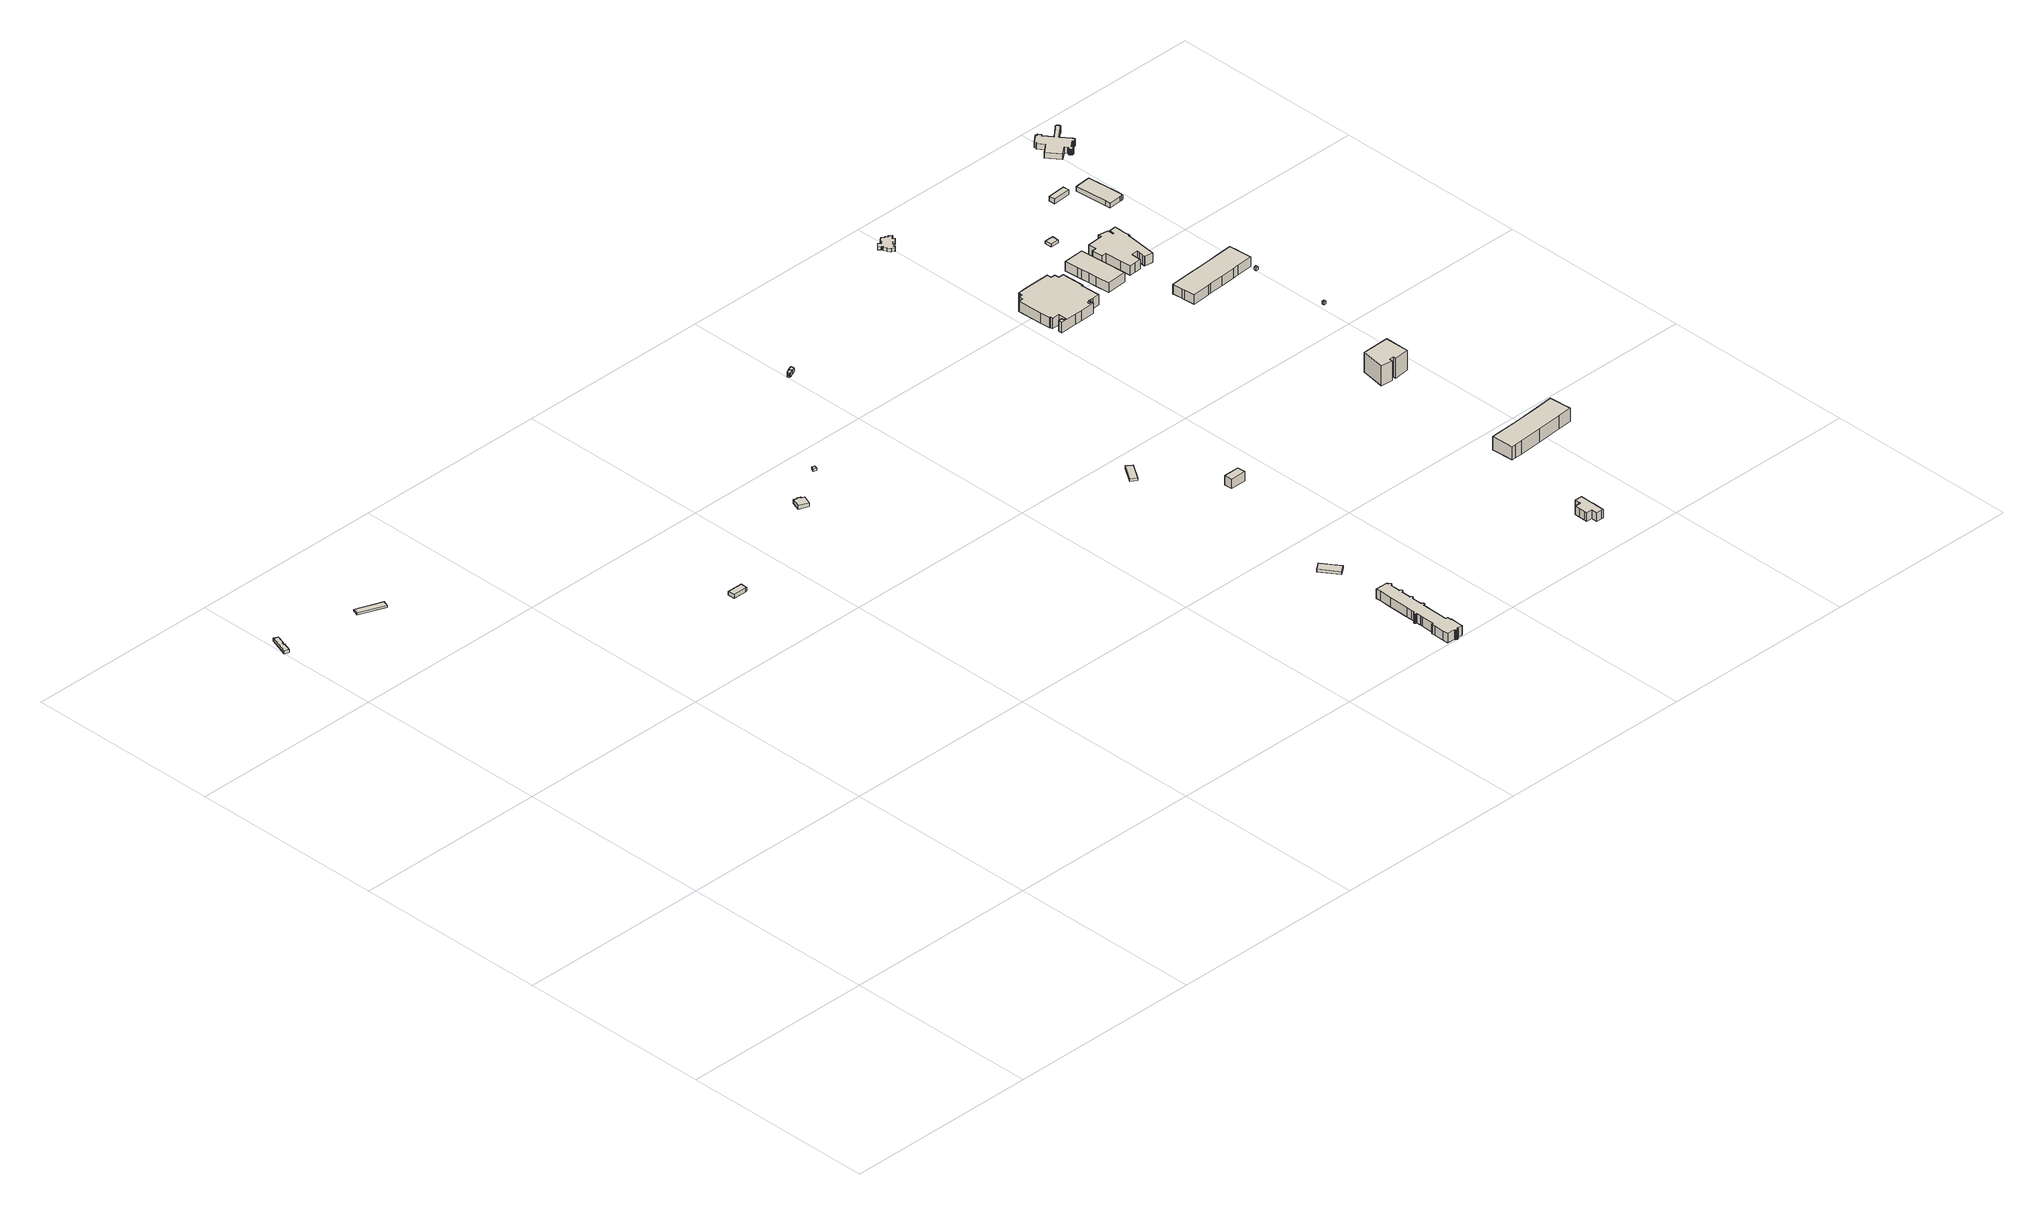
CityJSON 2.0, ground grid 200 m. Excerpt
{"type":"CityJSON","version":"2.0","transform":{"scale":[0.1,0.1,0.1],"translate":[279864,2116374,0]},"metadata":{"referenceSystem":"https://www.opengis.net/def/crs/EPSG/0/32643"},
"CityObjects":{
"building1":{"type":"Building","attributes":{"name":"Gymkhana","citygml_lod_name00":"lod1Solid","measuredHeight":3,"storeysAboveGround":1},"geometry":[{"type":"Solid","lod":"1","boundaries":[[[[0,1,2,3,4,5,6,7]],[[6,8,9,7]],[[5,10,8,6]],[[4,11,10,5]],[[3,12,11,4]],[[2,13,12,3]],[[1,14,13,2]],[[0,15,14,1]],[[7,9,15,0]],[[8,10,11,12,13,14,15,9]]]]}]},
"building2":{"type":"Building","attributes":{"name":"Temp Shed","citygml_lod_name00":"lod1Solid","measuredHeight":2,"storeysAboveGround":1},"geometry":[{"type":"Solid","lod":"1","boundaries":[[[[16,17,18,19]],[[18,20,21,19]],[[17,22,20,18]],[[16,23,22,17]],[[19,21,23,16]],[[20,22,23,21]]]]}]},
"building3":{"type":"Building","attributes":{"name":"Ration Shop","citygml_lod_name00":"lod1Solid","measuredHeight":4,"storeysAboveGround":0},"geometry":[{"type":"Solid","lod":"1","boundaries":[[[[24,25,26,27,28]],[[27,29,30,28]],[[26,31,29,27]],[[25,32,31,26]],[[24,33,32,25]],[[28,30,33,24]],[[29,31,32,33,30]]]]}]},
"building4":{"type":"Building","attributes":{"name":"Public Health Office","citygml_lod_name00":"lod1Solid","measuredHeight":4,"storeysAboveGround":0},"geometry":[{"type":"Solid","lod":"1","boundaries":[[[[34,35,36,37,38,39,40,41,42,43]],[[42,44,45,43]],[[41,46,44,42]],[[40,47,46,41]],[[39,48,47,40]],[[38,49,48,39]],[[37,50,49,38]],[[36,51,50,37]],[[35,52,51,36]],[[34,53,52,35]],[[43,45,53,34]],[[44,46,47,48,49,50,51,52,53,45]]]]}]},
"building5":{"type":"Building","attributes":{"name":"Toilet","citygml_lod_name00":"lod1Solid","measuredHeight":3,"storeysAboveGround":0},"geometry":[{"type":"Solid","lod":"1","boundaries":[[[[54,55,56,57]],[[56,58,59,57]],[[55,60,58,56]],[[54,61,60,55]],[[57,59,61,54]],[[58,60,61,59]]]]}]},
"building6":{"type":"Building","attributes":{"name":"Guest House","citygml_lod_name00":"lod1Solid","yearOfConstruction":1973,"measuredHeight":10,"storeysAboveGround":3},"geometry":[{"type":"Solid","lod":"1","boundaries":[[[[62,63,64,65,66,67,68,69,70,71,72,73,74,75,76,77,78,79,80,81,82,83,84,85,86,87,88,89,90,91,92,93,94,95,96,97,98,99,100,101,102,103,104,105,106,107,108,109,110,111,112,113,114,115,116,117,118,119,120,121,122,123,124,125,126,127,128,129,130,131,132,133,134,135,136,137,138,139,140,141,142,143,144,145,146,147,148,149,150,151,152,153]],[[152,154,155,153]],[[151,156,154,152]],[[150,157,156,151]],[[149,158,157,150]],[[148,159,158,149]],[[147,160,159,148]],[[146,161,160,147]],[[145,162,161,146]],[[144,163,162,145]],[[143,164,163,144]],[[142,165,164,143]],[[141,166,165,142]],[[140,167,166,141]],[[139,168,167,140]],[[138,169,168,139]],[[137,170,169,138]],[[136,171,170,137]],[[135,172,171,136]],[[134,173,172,135]],[[133,174,173,134]],[[132,175,174,133]],[[131,176,175,132]],[[130,177,176,131]],[[129,178,177,130]],[[128,179,178,129]],[[127,180,179,128]],[[126,181,180,127]],[[125,182,181,126]],[[124,183,182,125]],[[123,184,183,124]],[[122,185,184,123]],[[121,186,185,122]],[[120,187,186,121]],[[119,188,187,120]],[[118,189,188,119]],[[117,190,189,118]],[[116,191,190,117]],[[115,192,191,116]],[[114,193,192,115]],[[113,194,193,114]],[[112,195,194,113]],[[111,196,195,112]],[[110,197,196,111]],[[109,198,197,110]],[[108,199,198,109]],[[107,200,199,108]],[[106,201,200,107]],[[105,202,201,106]],[[104,203,202,105]],[[103,204,203,104]],[[102,205,204,103]],[[101,206,205,102]],[[100,207,206,101]],[[99,208,207,100]],[[98,209,208,99]],[[97,210,209,98]],[[96,211,210,97]],[[95,212,211,96]],[[94,213,212,95]],[[93,214,213,94]],[[92,215,214,93]],[[91,216,215,92]],[[90,217,216,91]],[[89,218,217,90]],[[88,219,218,89]],[[87,220,219,88]],[[86,221,220,87]],[[85,222,221,86]],[[84,223,222,85]],[[83,224,223,84]],[[82,225,224,83]],[[81,226,225,82]],[[80,227,226,81]],[[79,228,227,80]],[[78,229,228,79]],[[77,230,229,78]],[[76,231,230,77]],[[75,232,231,76]],[[74,233,232,75]],[[73,234,233,74]],[[72,235,234,73]],[[71,236,235,72]],[[70,237,236,71]],[[69,238,237,70]],[[68,239,238,69]],[[67,240,239,68]],[[66,241,240,67]],[[65,242,241,66]],[[64,243,242,65]],[[63,244,243,64]],[[62,245,244,63]],[[153,155,245,62]],[[154,156,157,158,159,160,161,162,163,164,165,166,167,168,169,170,171,172,173,174,175,176,177,178,179,180,181,182,183,184,185,186,187,188,189,190,191,192,193,194,195,196,197,198,199,200,201,202,203,204,205,206,207,208,209,210,211,212,213,214,215,216,217,218,219,220,221,222,223,224,225,226,227,228,229,230,231,232,233,234,235,236,237,238,239,240,241,242,243,244,245,155]]]]}]},
"building7":{"type":"Building","attributes":{"name":"Chintan Bungalow","citygml_lod_name00":"lod1Solid","measuredHeight":3,"storeysAboveGround":1},"geometry":[{"type":"Solid","lod":"1","boundaries":[[[[246,247,248,249,250]],[[249,251,252,250]],[[248,253,251,249]],[[247,254,253,248]],[[246,255,254,247]],[[250,252,255,246]],[[251,253,254,255,252]]]]}]},
"building8":{"type":"Building","attributes":{"name":"Septic Tank","citygml_lod_name00":"lod1Solid","measuredHeight":4,"storeysAboveGround":0},"geometry":[{"type":"Solid","lod":"1","boundaries":[[[[256,257,258,259,260,261,262,263,264,265,266,267,268,269,270,271,272,273,274,275]],[[274,276,277,275]],[[273,278,276,274]],[[272,279,278,273]],[[271,280,279,272]],[[270,281,280,271]],[[269,282,281,270]],[[268,283,282,269]],[[267,284,283,268]],[[266,285,284,267]],[[265,286,285,266]],[[264,287,286,265]],[[263,288,287,264]],[[262,289,288,263]],[[261,290,289,262]],[[260,291,290,261]],[[259,292,291,260]],[[258,293,292,259]],[[257,294,293,258]],[[256,295,294,257]],[[275,277,295,256]],[[276,278,279,280,281,282,283,284,285,286,287,288,289,290,291,292,293,294,295,277]]]]}]},
"building9":{"type":"Building","attributes":{"name":"Estate Store S.C.-1","citygml_lod_name00":"lod1Solid","measuredHeight":3,"storeysAboveGround":1},"geometry":[{"type":"Solid","lod":"1","boundaries":[[[[296,297,298,299]],[[298,300,301,299]],[[297,302,300,298]],[[296,303,302,297]],[[299,301,303,296]],[[300,302,303,301]]]]}]},
"building10":{"type":"Building","attributes":{"name":"I-14","citygml_lod_name00":"lod1Solid","yearOfConstruction":1964,"measuredHeight":10,"storeysAboveGround":3},"geometry":[{"type":"Solid","lod":"1","boundaries":[[[[304,305,306,307]],[[306,308,309,307]],[[305,310,308,306]],[[304,311,310,305]],[[307,309,311,304]],[[308,310,311,309]]]]}]},
"building11":{"type":"Building","attributes":{"name":"B-18 (V.F.A.)","citygml_lod_name00":"lod1Solid","yearOfConstruction":1969,"measuredHeight":9,"storeysAboveGround":3},"geometry":[{"type":"Solid","lod":"1","boundaries":[[[[312,313,314,315,316,317,318,319,320,321,322,323,324,325,326,327,328,329,330]],[[329,331,332,330]],[[328,333,331,329]],[[327,334,333,328]],[[326,335,334,327]],[[325,336,335,326]],[[324,337,336,325]],[[323,338,337,324]],[[322,339,338,323]],[[321,340,339,322]],[[320,341,340,321]],[[319,342,341,320]],[[318,343,342,319]],[[317,344,343,318]],[[316,345,344,317]],[[315,346,345,316]],[[314,347,346,315]],[[313,348,347,314]],[[312,349,348,313]],[[330,332,349,312]],[[331,333,334,335,336,337,338,339,340,341,342,343,344,345,346,347,348,349,332]]]]}]},
"building12":{"type":"Building","attributes":{"name":"Central Library","citygml_lod_name00":"lod1Solid","yearOfConstruction":1961,"measuredHeight":11,"storeysAboveGround":3},"geometry":[{"type":"Solid","lod":"1","boundaries":[[[[350,351,352,353,354,355,356,357,358,359,360,361,362,363,364,365,366,367,368,369,370,371,372,373,374,375,376,377,378,379,380,381,382,383,384,385,386,387,388,389,390]],[[389,391,392,390]],[[388,393,391,389]],[[387,394,393,388]],[[386,395,394,387]],[[385,396,395,386]],[[384,397,396,385]],[[383,398,397,384]],[[382,399,398,383]],[[381,400,399,382]],[[380,401,400,381]],[[379,402,401,380]],[[378,403,402,379]],[[377,404,403,378]],[[376,405,404,377]],[[375,406,405,376]],[[374,407,406,375]],[[373,408,407,374]],[[372,409,408,373]],[[371,410,409,372]],[[370,411,410,371]],[[369,412,411,370]],[[368,413,412,369]],[[367,414,413,368]],[[366,415,414,367]],[[365,416,415,366]],[[364,417,416,365]],[[363,418,417,364]],[[362,419,418,363]],[[361,420,419,362]],[[360,421,420,361]],[[359,422,421,360]],[[358,423,422,359]],[[357,424,423,358]],[[356,425,424,357]],[[355,426,425,356]],[[354,427,426,355]],[[353,428,427,354]],[[352,429,428,353]],[[351,430,429,352]],[[350,431,430,351]],[[390,392,431,350]],[[391,393,394,395,396,397,398,399,400,401,402,403,404,405,406,407,408,409,410,411,412,413,414,415,416,417,418,419,420,421,422,423,424,425,426,427,428,429,430,431,392]]]]}]},
"building13":{"type":"Building","attributes":{"name":"A-14","citygml_lod_name00":"lod1Solid","yearOfConstruction":1969,"measuredHeight":3,"storeysAboveGround":1},"geometry":[{"type":"Solid","lod":"1","boundaries":[[[[432,433,434,435,436,437,438,439,440,441,442,443,444,445,446,447,448,449,450,451,452,453,454,455,456,457,458,459,460,461]],[[460,462,463,461]],[[459,464,462,460]],[[458,465,464,459]],[[457,466,465,458]],[[456,467,466,457]],[[455,468,467,456]],[[454,469,468,455]],[[453,470,469,454]],[[452,471,470,453]],[[451,472,471,452]],[[450,473,472,451]],[[449,474,473,450]],[[448,475,474,449]],[[447,476,475,448]],[[446,477,476,447]],[[445,478,477,446]],[[444,479,478,445]],[[443,480,479,444]],[[442,481,480,443]],[[441,482,481,442]],[[440,483,482,441]],[[439,484,483,440]],[[438,485,484,439]],[[437,486,485,438]],[[436,487,486,437]],[[435,488,487,436]],[[434,489,488,435]],[[433,490,489,434]],[[432,491,490,433]],[[461,463,491,432]],[[462,464,465,466,467,468,469,470,471,472,473,474,475,476,477,478,479,480,481,482,483,484,485,486,487,488,489,490,491,463]]]]}]},
"building14":{"type":"Building","attributes":{"name":"Physics Department","citygml_lod_name00":"lod1Solid","yearOfConstruction":1962,"measuredHeight":14,"storeysAboveGround":4},"geometry":[{"type":"Solid","lod":"1","boundaries":[[[[492,493,494,495,496,497,498,499,500,501,502,503,504]],[[503,505,506,504]],[[502,507,505,503]],[[501,508,507,502]],[[500,509,508,501]],[[499,510,509,500]],[[498,511,510,499]],[[497,512,511,498]],[[496,513,512,497]],[[495,514,513,496]],[[494,515,514,495]],[[493,516,515,494]],[[492,517,516,493]],[[504,506,517,492]],[[505,507,508,509,510,511,512,513,514,515,516,517,506]]]]}]},
"building15":{"type":"Building","attributes":{"name":"Gaitonde Building","citygml_lod_name00":"lod1Solid","yearOfConstruction":2004,"measuredHeight":21,"storeysAboveGround":6},"geometry":[{"type":"Solid","lod":"1","boundaries":[[[[518,519,520,521,522,523,524,525]],[[524,526,527,525]],[[523,528,526,524]],[[522,529,528,523]],[[521,530,529,522]],[[520,531,530,521]],[[519,532,531,520]],[[518,533,532,519]],[[525,527,533,518]],[[526,528,529,530,531,532,533,527]]]]}]},
"building16":{"type":"Building","attributes":{"name":"Dept. of Mathematics & Computer Science","citygml_lod_name00":"lod1Solid","yearOfConstruction":1973,"measuredHeight":10,"storeysAboveGround":3},"geometry":[{"type":"Solid","lod":"1","boundaries":[[[[534,535,536,537,538,539,540,541,542,543]],[[542,544,545,543]],[[541,546,544,542]],[[540,547,546,541]],[[539,548,547,540]],[[538,549,548,539]],[[537,550,549,538]],[[536,551,550,537]],[[535,552,551,536]],[[534,553,552,535]],[[543,545,553,534]],[[544,546,547,548,549,550,551,552,553,545]]]]}]},
"building17":{"type":"Building","attributes":{"name":"Small Sub Station-2B","citygml_lod_name00":"lod1Solid","measuredHeight":3,"storeysAboveGround":0},"geometry":[{"type":"Solid","lod":"1","boundaries":[[[[554,555,556,557]],[[556,558,559,557]],[[555,560,558,556]],[[554,561,560,555]],[[557,559,561,554]],[[558,560,561,559]]]]}]},
"building18":{"type":"Building","attributes":{"name":"Computer Science Engg. Department","citygml_lod_name00":"lod1Solid","yearOfConstruction":1995,"measuredHeight":10,"storeysAboveGround":3},"geometry":[{"type":"Solid","lod":"1","boundaries":[[[[562,563,564,565,566,567,568,569,570,571,572,573,574,575,576,577,578,579,580,581,582,583,584,585,586,587,588,589,590,591,592,593]],[[592,594,595,593]],[[591,596,594,592]],[[590,597,596,591]],[[589,598,597,590]],[[588,599,598,589]],[[587,600,599,588]],[[586,601,600,587]],[[585,602,601,586]],[[584,603,602,585]],[[583,604,603,584]],[[582,605,604,583]],[[581,606,605,582]],[[580,607,606,581]],[[579,608,607,580]],[[578,609,608,579]],[[577,610,609,578]],[[576,611,610,577]],[[575,612,611,576]],[[574,613,612,575]],[[573,614,613,574]],[[572,615,614,573]],[[571,616,615,572]],[[570,617,616,571]],[[569,618,617,570]],[[568,619,618,569]],[[567,620,619,568]],[[566,621,620,567]],[[565,622,621,566]],[[564,623,622,565]],[[563,624,623,564]],[[562,625,624,563]],[[593,595,625,562]],[[594,596,597,598,599,600,601,602,603,604,605,606,607,608,609,610,611,612,613,614,615,616,617,618,619,620,621,622,623,624,625,595]]]]}]},
"building19":{"type":"Building","attributes":{"name":"Mechanical Engineering Department","citygml_lod_name00":"lod1Solid","yearOfConstruction":1962,"measuredHeight":10,"storeysAboveGround":3},"geometry":[{"type":"Solid","lod":"1","boundaries":[[[[626,627,628,629,630,631,632,633,634,635,636,637,638,639,640,641]],[[640,642,643,641]],[[639,644,642,640]],[[638,645,644,639]],[[637,646,645,638]],[[636,647,646,637]],[[635,648,647,636]],[[634,649,648,635]],[[633,650,649,634]],[[632,651,650,633]],[[631,652,651,632]],[[630,653,652,631]],[[629,654,653,630]],[[628,655,654,629]],[[627,656,655,628]],[[626,657,656,627]],[[641,643,657,626]],[[642,644,645,646,647,648,649,650,651,652,653,654,655,656,657,643]]]]}]},
"building20":{"type":"Building","attributes":{"name":"Pump House-11","citygml_lod_name00":"lod1Solid","measuredHeight":3,"storeysAboveGround":0},"geometry":[{"type":"Solid","lod":"1","boundaries":[[[[658,659,660,661]],[[660,662,663,661]],[[659,664,662,660]],[[658,665,664,659]],[[661,663,665,658]],[[662,664,665,663]]]]}]},
"building21":{"type":"Building","attributes":{"name":"Pump House-12","citygml_lod_name00":"lod1Solid","measuredHeight":3,"storeysAboveGround":0},"geometry":[{"type":"Solid","lod":"1","boundaries":[[[[666,667,668,669]],[[668,670,671,669]],[[667,672,670,668]],[[666,673,672,667]],[[669,671,673,666]],[[670,672,673,671]]]]}]},
"building22":{"type":"Building","attributes":{"name":"Hydraulics Lab","citygml_lod_name00":"lod1Solid","yearOfConstruction":1962,"measuredHeight":5,"storeysAboveGround":1},"geometry":[{"type":"Solid","lod":"1","boundaries":[[[[674,675,676,677]],[[676,678,679,677]],[[675,680,678,676]],[[674,681,680,675]],[[677,679,681,674]],[[678,680,681,679]]]]}]},
"building23":{"type":"Building","attributes":{"name":"Hydraulics Lab","citygml_lod_name00":"lod1Solid","yearOfConstruction":1962,"measuredHeight":5,"storeysAboveGround":1},"geometry":[{"type":"Solid","lod":"1","boundaries":[[[[682,683,684,685,686,687,688,689,690,691]],[[690,692,693,691]],[[689,694,692,690]],[[688,695,694,689]],[[687,696,695,688]],[[686,697,696,687]],[[685,698,697,686]],[[684,699,698,685]],[[683,700,699,684]],[[682,701,700,683]],[[691,693,701,682]],[[692,694,695,696,697,698,699,700,701,693]]]]}]},
"building24":{"type":"Building","attributes":{"name":"Geo Tech Lab","citygml_lod_name00":"lod1Solid","yearOfConstruction":2001,"measuredHeight":6,"storeysAboveGround":1},"geometry":[{"type":"Solid","lod":"1","boundaries":[[[[702,703,704,705,706,707,708,709,710,711,712,713,714,715,716,717,718,719,720,721,722,723,724,725,726,727,728,729,730,731,732,733,734,735,736,737,738,739,740,741,742,743,744,745,746,747,748,749,750,751,752,753,754,755,756,757,758,759,760,761,762,763,764,765,766,767,768,769,770,771,772,773,774,775,776,777,778,779,780,781,782,783,784,785,786,787,788,789,790,791,792,793,794,795,796,797,798,799,800,801,802,803,804,805,806,807,808,809,810,811,812,813,814,815,816,817,818,819,820,821,822,823,824,825,826,827,828,829,830,831,832,833,834,835,836,837,838,839,840,841,842,843,844,845,846,847,848,849,850,851,852,853,854,855,856,857,858,859,860,861,862,863,864,865,866,867,868,869,870,871,872,873,874,875,876,877,878,879,880,881,882,883,884,885,886,887,888,889,890,891,892,893,894,895,896,897,898,899,900,901,902,903,904,905,906,907,908,909,910,911,912,913,914,915,916,917,918,919,920,921,922,923,924,925,926,927,928,929,930,931,932,933,934,935,936,937,938,939,940,941,942,943,944,945,946,947,948,949,950,951,952,953,954,955,956,957,958,959,960,961,962,963,964,965,966,967,968,969,970,971,972,973,974,975,976,977,978,979,980,981,982,983,984,985,986,987,988,989,990,991,992,993,994,995,996,997,998,999,1000,1001,1002,1003,1004,1005,1006,1007,1008,1009,1010,1011,1012,1013,1014,1015,1016,1017,1018,1019]],[[1018,1020,1021,1019]],[[1017,1022,1020,1018]],[[1016,1023,1022,1017]],[[1015,1024,1023,1016]],[[1014,1025,1024,1015]],[[1013,1026,1025,1014]],[[1012,1027,1026,1013]],[[1011,1028,1027,1012]],[[1010,1029,1028,1011]],[[1009,1030,1029,1010]],[[1008,1031,1030,1009]],[[1007,1032,1031,1008]],[[1006,1033,1032,1007]],[[1005,1034,1033,1006]],[[1004,1035,1034,1005]],[[1003,1036,1035,1004]],[[1002,1037,1036,1003]],[[1001,1038,1037,1002]],[[1000,1039,1038,1001]],[[999,1040,1039,1000]],[[998,1041,1040,999]],[[997,1042,1041,998]],[[996,1043,1042,997]],[[995,1044,1043,996]],[[994,1045,1044,995]],[[993,1046,1045,994]],[[992,1047,1046,993]],[[991,1048,1047,992]],[[990,1049,1048,991]],[[989,1050,1049,990]],[[988,1051,1050,989]],[[987,1052,1051,988]],[[986,1053,1052,987]],[[985,1054,1053,986]],[[984,1055,1054,985]],[[983,1056,1055,984]],[[982,1057,1056,983]],[[981,1058,1057,982]],[[980,1059,1058,981]],[[979,1060,1059,980]],[[978,1061,1060,979]],[[977,1062,1061,978]],[[976,1063,1062,977]],[[975,1064,1063,976]],[[974,1065,1064,975]],[[973,1066,1065,974]],[[972,1067,1066,973]],[[971,1068,1067,972]],[[970,1069,1068,971]],[[969,1070,1069,970]],[[968,1071,1070,969]],[[967,1072,1071,968]],[[966,1073,1072,967]],[[965,1074,1073,966]],[[964,1075,1074,965]],[[963,1076,1075,964]],[[962,1077,1076,963]],[[961,1078,1077,962]],[[960,1079,1078,961]],[[959,1080,1079,960]],[[958,1081,1080,959]],[[957,1082,1081,958]],[[956,1083,1082,957]],[[955,1084,1083,956]],[[954,1085,1084,955]],[[953,1086,1085,954]],[[952,1087,1086,953]],[[951,1088,1087,952]],[[950,1089,1088,951]],[[949,1090,1089,950]],[[948,1091,1090,949]],[[947,1092,1091,948]],[[946,1093,1092,947]],[[945,1094,1093,946]],[[944,1095,1094,945]],[[943,1096,1095,944]],[[942,1097,1096,943]],[[941,1098,1097,942]],[[940,1099,1098,941]],[[939,1100,1099,940]],[[938,1101,1100,939]],[[937,1102,1101,938]],[[936,1103,1102,937]],[[935,1104,1103,936]],[[934,1105,1104,935]],[[933,1106,1105,934]],[[932,1107,1106,933]],[[931,1108,1107,932]],[[930,1109,1108,931]],[[929,1110,1109,930]],[[928,1111,1110,929]],[[927,1112,1111,928]],[[926,1113,1112,927]],[[925,1114,1113,926]],[[924,1115,1114,925]],[[923,1116,1115,924]],[[922,1117,1116,923]],[[921,1118,1117,922]],[[920,1119,1118,921]],[[919,1120,1119,920]],[[918,1121,1120,919]],[[917,1122,1121,918]],[[916,1123,1122,917]],[[915,1124,1123,916]],[[914,1125,1124,915]],[[913,1126,1125,914]],[[912,1127,1126,913]],[[911,1128,1127,912]],[[910,1129,1128,911]],[[909,1130,1129,910]],[[908,1131,1130,909]],[[907,1132,1131,908]],[[906,1133,1132,907]],[[905,1134,1133,906]],[[904,1135,1134,905]],[[903,1136,1135,904]],[[902,1137,1136,903]],[[901,1138,1137,902]],[[900,1139,1138,901]],[[899,1140,1139,900]],[[898,1141,1140,899]],[[897,1142,1141,898]],[[896,1143,1142,897]],[[895,1144,1143,896]],[[894,1145,1144,895]],[[893,1146,1145,894]],[[892,1147,1146,893]],[[891,1148,1147,892]],[[890,1149,1148,891]],[[889,1150,1149,890]],[[888,1151,1150,889]],[[887,1152,1151,888]],[[886,1153,1152,887]],[[885,1154,1153,886]],[[884,1155,1154,885]],[[883,1156,1155,884]],[[882,1157,1156,883]],[[881,1158,1157,882]],[[880,1159,1158,881]],[[879,1160,1159,880]],[[878,1161,1160,879]],[[877,1162,1161,878]],[[876,1163,1162,877]],[[875,1164,1163,876]],[[874,1165,1164,875]],[[873,1166,1165,874]],[[872,1167,1166,873]],[[871,1168,1167,872]],[[870,1169,1168,871]],[[869,1170,1169,870]],[[868,1171,1170,869]],[[867,1172,1171,868]],[[866,1173,1172,867]],[[865,1174,1173,866]],[[864,1175,1174,865]],[[863,1176,1175,864]],[[862,1177,1176,863]],[[861,1178,1177,862]],[[860,1179,1178,861]],[[859,1180,1179,860]],[[858,1181,1180,859]],[[857,1182,1181,858]],[[856,1183,1182,857]],[[855,1184,1183,856]],[[854,1185,1184,855]],[[853,1186,1185,854]],[[852,1187,1186,853]],[[851,1188,1187,852]],[[850,1189,1188,851]],[[849,1190,1189,850]],[[848,1191,1190,849]],[[847,1192,1191,848]],[[846,1193,1192,847]],[[845,1194,1193,846]],[[844,1195,1194,845]],[[843,1196,1195,844]],[[842,1197,1196,843]],[[841,1198,1197,842]],[[840,1199,1198,841]],[[839,1200,1199,840]],[[838,1201,1200,839]],[[837,1202,1201,838]],[[836,1203,1202,837]],[[835,1204,1203,836]],[[834,1205,1204,835]],[[833,1206,1205,834]],[[832,1207,1206,833]],[[831,1208,1207,832]],[[830,1209,1208,831]],[[829,1210,1209,830]],[[828,1211,1210,829]],[[827,1212,1211,828]],[[826,1213,1212,827]],[[825,1214,1213,826]],[[824,1215,1214,825]],[[823,1216,1215,824]],[[822,1217,1216,823]],[[821,1218,1217,822]],[[820,1219,1218,821]],[[819,1220,1219,820]],[[818,1221,1220,819]],[[817,1222,1221,818]],[[816,1223,1222,817]],[[815,1224,1223,816]],[[814,1225,1224,815]],[[813,1226,1225,814]],[[812,1227,1226,813]],[[811,1228,1227,812]],[[810,1229,1228,811]],[[809,1230,1229,810]],[[808,1231,1230,809]],[[807,1232,1231,808]],[[806,1233,1232,807]],[[805,1234,1233,806]],[[804,1235,1234,805]],[[803,1236,1235,804]],[[802,1237,1236,803]],[[801,1238,1237,802]],[[800,1239,1238,801]],[[799,1240,1239,800]],[[798,1241,1240,799]],[[797,1242,1241,798]],[[796,1243,1242,797]],[[795,1244,1243,796]],[[794,1245,1244,795]],[[793,1246,1245,794]],[[792,1247,1246,793]],[[791,1248,1247,792]],[[790,1249,1248,791]],[[789,1250,1249,790]],[[788,1251,1250,789]],[[787,1252,1251,788]],[[786,1253,1252,787]],[[785,1254,1253,786]],[[784,1255,1254,785]],[[783,1256,1255,784]],[[782,1257,1256,783]],[[781,1258,1257,782]],[[780,1259,1258,781]],[[779,1260,1259,780]],[[778,1261,1260,779]],[[777,1262,1261,778]],[[776,1263,1262,777]],[[775,1264,1263,776]],[[774,1265,1264,775]],[[773,1266,1265,774]],[[772,1267,1266,773]],[[771,1268,1267,772]],[[770,1269,1268,771]],[[769,1270,1269,770]],[[768,1271,1270,769]],[[767,1272,1271,768]],[[766,1273,1272,767]],[[765,1274,1273,766]],[[764,1275,1274,765]],[[763,1276,1275,764]],[[762,1277,1276,763]],[[761,1278,1277,762]],[[760,1279,1278,761]],[[759,1280,1279,760]],[[758,1281,1280,759]],[[757,1282,1281,758]],[[756,1283,1282,757]],[[755,1284,1283,756]],[[754,1285,1284,755]],[[753,1286,1285,754]],[[752,1287,1286,753]],[[751,1288,1287,752]],[[750,1289,1288,751]],[[749,1290,1289,750]],[[748,1291,1290,749]],[[747,1292,1291,748]],[[746,1293,1292,747]],[[745,1294,1293,746]],[[744,1295,1294,745]],[[743,1296,1295,744]],[[742,1297,1296,743]],[[741,1298,1297,742]],[[740,1299,1298,741]],[[739,1300,1299,740]],[[738,1301,1300,739]],[[737,1302,1301,738]],[[736,1303,1302,737]],[[735,1304,1303,736]],[[734,1305,1304,735]],[[733,1306,1305,734]],[[732,1307,1306,733]],[[731,1308,1307,732]],[[730,1309,1308,731]],[[729,1310,1309,730]],[[728,1311,1310,729]],[[727,1312,1311,728]],[[726,1313,1312,727]],[[725,1314,1313,726]],[[724,1315,1314,725]],[[723,1316,1315,724]],[[722,1317,1316,723]],[[721,1318,1317,722]],[[720,1319,1318,721]],[[719,1320,1319,720]],[[718,1321,1320,719]],[[717,1322,1321,718]],[[716,1323,1322,717]],[[715,1324,1323,716]],[[714,1325,1324,715]],[[713,1326,1325,714]],[[712,1327,1326,713]],[[711,1328,1327,712]],[[710,1329,1328,711]],[[709,1330,1329,710]],[[708,1331,1330,709]],[[707,1332,1331,708]],[[706,1333,1332,707]],[[705,1334,1333,706]],[[704,1335,1334,705]],[[703,1336,1335,704]],[[702,1337,1336,703]],[[1019,1021,1337,702]],[[1020,1022,1023,1024,1025,1026,1027,1028,1029,1030,1031,1032,1033,1034,1035,1036,1037,1038,1039,1040,1041,1042,1043,1044,1045,1046,1047,1048,1049,1050,1051,1052,1053,1054,1055,1056,1057,1058,1059,1060,1061,1062,1063,1064,1065,1066,1067,1068,1069,1070,1071,1072,1073,1074,1075,1076,1077,1078,1079,1080,1081,1082,1083,1084,1085,1086,1087,1088,1089,1090,1091,1092,1093,1094,1095,1096,1097,1098,1099,1100,1101,1102,1103,1104,1105,1106,1107,1108,1109,1110,1111,1112,1113,1114,1115,1116,1117,1118,1119,1120,1121,1122,1123,1124,1125,1126,1127,1128,1129,1130,1131,1132,1133,1134,1135,1136,1137,1138,1139,1140,1141,1142,1143,1144,1145,1146,1147,1148,1149,1150,1151,1152,1153,1154,1155,1156,1157,1158,1159,1160,1161,1162,1163,1164,1165,1166,1167,1168,1169,1170,1171,1172,1173,1174,1175,1176,1177,1178,1179,1180,1181,1182,1183,1184,1185,1186,1187,1188,1189,1190,1191,1192,1193,1194,1195,1196,1197,1198,1199,1200,1201,1202,1203,1204,1205,1206,1207,1208,1209,1210,1211,1212,1213,1214,1215,1216,1217,1218,1219,1220,1221,1222,1223,1224,1225,1226,1227,1228,1229,1230,1231,1232,1233,1234,1235,1236,1237,1238,1239,1240,1241,1242,1243,1244,1245,1246,1247,1248,1249,1250,1251,1252,1253,1254,1255,1256,1257,1258,1259,1260,1261,1262,1263,1264,1265,1266,1267,1268,1269,1270,1271,1272,1273,1274,1275,1276,1277,1278,1279,1280,1281,1282,1283,1284,1285,1286,1287,1288,1289,1290,1291,1292,1293,1294,1295,1296,1297,1298,1299,1300,1301,1302,1303,1304,1305,1306,1307,1308,1309,1310,1311,1312,1313,1314,1315,1316,1317,1318,1319,1320,1321,1322,1323,1324,1325,1326,1327,1328,1329,1330,1331,1332,1333,1334,1335,1336,1337,1021]]]]}]}
},
"vertices":[
[72,7102,0],[80,7099,0],[49,7009,0],[5,7026,0],[73,7229,0],[118,7212,0],[87,7119,0],[79,7121,0],[87,7119,30],[79,7121,30],[118,7212,30],[73,7229,30],[5,7026,30],[49,7009,30],[80,7099,30],[72,7102,30],
[881,7053,0],[1148,6950,0],[1127,6889,0],[860,6992,0],[1127,6889,20],[860,6992,20],[1148,6950,20],[881,7053,20],
[3339,4860,0],[3339,4931,0],[3495,4929,0],[3494,4858,0],[3478,4858,0],[3494,4858,40],[3478,4858,40],[3495,4929,40],[3339,4931,40],[3339,4860,40],
[4740,5491,0],[4744,5500,0],[4761,5493,0],[4779,5485,0],[4777,5477,0],[4807,5464,0],[4795,5429,0],[4773,5371,0],[4675,5411,0],[4710,5504,0],[4675,5411,40],[4710,5504,40],[4773,5371,40],[4795,5429,40],[4807,5464,40],[4777,5477,40],[4779,5485,40],[4761,5493,40],[4744,5500,40],[4740,5491,40],
[5207,5737,0],[5197,5706,0],[5166,5718,0],[5177,5749,0],[5166,5718,30],[5177,5749,30],[5197,5706,30],[5207,5737,30],
[7401,495,0],[7402,490,0],[7403,483,0],[7401,477,0],[7398,472,0],[7393,468,0],[7383,468,0],[7382,439,0],[7380,372,0],[7376,195,0],[7398,194,0],[7398,151,0],[7405,151,0],[7404,94,0],[7402,55,0],[7401,24,0],[7401,18,0],[7393,18,0],[7345,20,0],[7344,12,0],[7341,8,0],[7338,5,0],[7333,2,0],[7326,0,0],[7321,1,0],[7316,3,0],[7314,6,0],[7313,6,0],[7310,10,0],[7308,15,0],[7307,21,0],[7229,23,0],[7226,22,0],[7228,81,0],[7230,185,0],[7232,219,0],[7245,219,0],[7249,356,0],[7250,376,0],[7250,381,0],[7251,421,0],[7245,422,0],[7240,425,0],[7236,429,0],[7235,433,0],[7234,434,0],[7234,441,0],[7235,446,0],[7238,450,0],[7241,453,0],[7246,456,0],[7253,457,0],[7252,491,0],[7255,547,0],[7260,756,0],[7264,884,0],[7265,932,0],[7330,931,0],[7394,930,0],[7395,914,0],[7400,912,0],[7407,908,0],[7410,902,0],[7412,895,0],[7411,889,0],[7407,883,0],[7403,879,0],[7394,877,0],[7393,844,0],[7391,778,0],[7399,775,0],[7404,771,0],[7409,765,0],[7409,758,0],[7408,751,0],[7404,745,0],[7398,741,0],[7390,740,0],[7387,644,0],[7397,641,0],[7402,636,0],[7404,630,0],[7405,623,0],[7404,618,0],[7400,613,0],[7396,609,0],[7392,608,0],[7387,607,0],[7386,578,0],[7385,504,0],[7390,503,0],[7395,501,0],[7390,503,100],[7395,501,100],[7385,504,100],[7386,578,100],[7387,607,100],[7392,608,100],[7396,609,100],[7400,613,100],[7404,618,100],[7405,623,100],[7404,630,100],[7402,636,100],[7397,641,100],[7387,644,100],[7390,740,100],[7398,741,100],[7404,745,100],[7408,751,100],[7409,758,100],[7409,765,100],[7404,771,100],[7399,775,100],[7391,778,100],[7393,844,100],[7394,877,100],[7403,879,100],[7407,883,100],[7411,889,100],[7412,895,100],[7410,902,100],[7407,908,100],[7400,912,100],[7395,914,100],[7394,930,100],[7330,931,100],[7265,932,100],[7264,884,100],[7260,756,100],[7255,547,100],[7252,491,100],[7253,457,100],[7246,456,100],[7241,453,100],[7238,450,100],[7235,446,100],[7234,441,100],[7234,434,100],[7235,433,100],[7236,429,100],[7240,425,100],[7245,422,100],[7251,421,100],[7250,381,100],[7250,376,100],[7249,356,100],[7245,219,100],[7232,219,100],[7230,185,100],[7228,81,100],[7226,22,100],[7229,23,100],[7307,21,100],[7308,15,100],[7310,10,100],[7313,6,100],[7314,6,100],[7316,3,100],[7321,1,100],[7326,0,100],[7333,2,100],[7338,5,100],[7341,8,100],[7344,12,100],[7345,20,100],[7393,18,100],[7401,18,100],[7401,24,100],[7402,55,100],[7404,94,100],[7405,151,100],[7398,151,100],[7398,194,100],[7376,195,100],[7380,372,100],[7382,439,100],[7383,468,100],[7393,468,100],[7398,472,100],[7401,477,100],[7403,483,100],[7402,490,100],[7401,495,100],
[7324,1533,0],[7381,1451,0],[7305,1394,0],[7181,1576,0],[7254,1632,0],[7181,1576,30],[7254,1632,30],[7305,1394,30],[7381,1451,30],[7324,1533,30],
[6062,6911,0],[6094,6927,0],[6097,6919,0],[6106,6924,0],[6111,6910,0],[6104,6905,0],[6109,6893,0],[6077,6878,0],[6071,6889,0],[6065,6885,0],[6070,6874,0],[6033,6856,0],[6029,6866,0],[6017,6861,0],[6011,6876,0],[6023,6882,0],[6020,6889,0],[6056,6907,0],[6059,6899,0],[6065,6903,0],[6059,6899,40],[6065,6903,40],[6056,6907,40],[6020,6889,40],[6023,6882,40],[6011,6876,40],[6017,6861,40],[6029,6866,40],[6033,6856,40],[6070,6874,40],[6065,6885,40],[6071,6889,40],[6077,6878,40],[6109,6893,40],[6104,6905,40],[6111,6910,40],[6106,6924,40],[6097,6919,40],[6094,6927,40],[6062,6911,40],
[7161,3800,0],[7052,3636,0],[6994,3676,0],[7106,3840,0],[6994,3676,30],[7106,3840,30],[7052,3636,30],[7161,3800,30],
[7540,3059,0],[7701,3060,0],[7705,2977,0],[7541,2977,0],[7705,2977,100],[7541,2977,100],[7701,3060,100],[7540,3059,100],
[9508,644,0],[9507,592,0],[9506,540,0],[9506,527,0],[9506,513,0],[9505,492,0],[9504,443,0],[9503,394,0],[9479,395,0],[9426,396,0],[9426,456,0],[9365,457,0],[9365,485,0],[9367,551,0],[9367,601,0],[9429,600,0],[9429,625,0],[9430,665,0],[9508,664,0],[9430,665,90],[9508,664,90],[9429,625,90],[9429,600,90],[9367,601,90],[9367,551,90],[9365,485,90],[9365,457,90],[9426,456,90],[9426,396,90],[9479,395,90],[9503,394,90],[9504,443,90],[9505,492,90],[9506,513,90],[9506,527,90],[9506,540,90],[9507,592,90],[9508,644,90],
[8679,5932,0],[8669,5932,0],[8671,5870,0],[8676,5732,0],[8600,5729,0],[8574,5728,0],[8552,5728,0],[8551,5720,0],[8526,5719,0],[8527,5697,0],[8554,5697,0],[8553,5675,0],[8397,5670,0],[8323,5668,0],[8156,5663,0],[8154,5703,0],[8196,5704,0],[8198,5682,0],[8223,5682,0],[8220,5766,0],[8145,5763,0],[8142,5767,0],[8141,5793,0],[8133,5792,0],[8132,5797,0],[8126,5899,0],[8120,6152,0],[8167,6154,0],[8166,6197,0],[8207,6198,0],[8207,6229,0],[8206,6243,0],[8300,6247,0],[8567,6253,0],[8568,6249,0],[8569,6236,0],[8570,6208,0],[8616,6208,0],[8618,6162,0],[8672,6162,0],[8675,6051,0],[8672,6162,110],[8675,6051,110],[8618,6162,110],[8616,6208,110],[8570,6208,110],[8569,6236,110],[8568,6249,110],[8567,6253,110],[8300,6247,110],[8206,6243,110],[8207,6229,110],[8207,6198,110],[8166,6197,110],[8167,6154,110],[8120,6152,110],[8126,5899,110],[8132,5797,110],[8133,5792,110],[8141,5793,110],[8142,5767,110],[8145,5763,110],[8220,5766,110],[8223,5682,110],[8198,5682,110],[8196,5704,110],[8154,5703,110],[8156,5663,110],[8323,5668,110],[8397,5670,110],[8553,5675,110],[8554,5697,110],[8527,5697,110],[8526,5719,110],[8551,5720,110],[8552,5728,110],[8574,5728,110],[8600,5729,110],[8676,5732,110],[8671,5870,110],[8669,5932,110],[8679,5932,110],
[7940,7648,0],[7935,7642,0],[7928,7649,0],[7911,7668,0],[7948,7707,0],[7973,7682,0],[7991,7701,0],[7984,7708,0],[8000,7725,0],[8030,7754,0],[8058,7728,0],[8064,7733,0],[8084,7713,0],[8095,7722,0],[8120,7697,0],[8092,7672,0],[8110,7652,0],[8073,7616,0],[8057,7632,0],[8035,7610,0],[8042,7603,0],[8018,7579,0],[8026,7571,0],[8001,7547,0],[7979,7572,0],[7972,7565,0],[7950,7591,0],[7960,7602,0],[7938,7627,0],[7949,7639,0],[7938,7627,30],[7949,7639,30],[7960,7602,30],[7950,7591,30],[7972,7565,30],[7979,7572,30],[8001,7547,30],[8026,7571,30],[8018,7579,30],[8042,7603,30],[8035,7610,30],[8057,7632,30],[8073,7616,30],[8110,7652,30],[8092,7672,30],[8120,7697,30],[8095,7722,30],[8084,7713,30],[8064,7733,30],[8058,7728,30],[8030,7754,30],[8000,7725,30],[7984,7708,30],[7991,7701,30],[7973,7682,30],[7948,7707,30],[7911,7668,30],[7928,7649,30],[7935,7642,30],[7940,7648,30],
[10319,1715,0],[10325,1617,0],[10173,1603,0],[9911,1584,0],[9676,1566,0],[9598,1565,0],[9562,1562,0],[9549,1790,0],[9593,1794,0],[9866,1808,0],[10127,1827,0],[10310,1844,0],[10317,1744,0],[10310,1844,140],[10317,1744,140],[10127,1827,140],[9866,1808,140],[9593,1794,140],[9549,1790,140],[9562,1562,140],[9598,1565,140],[9676,1566,140],[9911,1584,140],[10173,1603,140],[10325,1617,140],[10319,1715,140],
[9713,3169,0],[9669,3168,0],[9669,3137,0],[9546,3148,0],[9587,3398,0],[9867,3405,0],[9872,3154,0],[9713,3138,0],[9872,3154,210],[9713,3138,210],[9867,3405,210],[9587,3398,210],[9546,3148,210],[9669,3137,210],[9669,3168,210],[9713,3169,210],
[8852,6032,0],[8846,6118,0],[8843,6159,0],[8832,6299,0],[9045,6311,0],[9052,6228,0],[9074,5899,0],[9079,5819,0],[8867,5803,0],[8858,5943,0],[8867,5803,100],[8858,5943,100],[9079,5819,100],[9074,5899,100],[9052,6228,100],[9045,6311,100],[8832,6299,100],[8843,6159,100],[8846,6118,100],[8852,6032,100],
[9089,6637,0],[8999,6637,0],[8998,6709,0],[9088,6707,0],[8998,6709,30],[9088,6707,30],[8999,6637,30],[9089,6637,30],
[9507,6185,0],[9495,6183,0],[9459,5854,0],[9370,5863,0],[9369,5863,0],[9370,5869,0],[9373,5896,0],[9378,5941,0],[9382,5965,0],[9314,5961,0],[9313,5903,0],[9313,5861,0],[9239,5856,0],[9181,5852,0],[9173,5965,0],[9163,6132,0],[9118,6130,0],[9111,6244,0],[9154,6248,0],[9149,6330,0],[9318,6342,0],[9315,6378,0],[9418,6361,0],[9419,6300,0],[9425,6300,0],[9434,6353,0],[9504,6357,0],[9505,6357,0],[9505,6356,0],[9504,6315,0],[9503,6286,0],[9502,6257,0],[9503,6286,100],[9502,6257,100],[9504,6315,100],[9505,6356,100],[9505,6357,100],[9504,6357,100],[9434,6353,100],[9425,6300,100],[9419,6300,100],[9418,6361,100],[9315,6378,100],[9318,6342,100],[9149,6330,100],[9154,6248,100],[9111,6244,100],[9118,6130,100],[9163,6132,100],[9173,5965,100],[9181,5852,100],[9239,5856,100],[9313,5861,100],[9313,5903,100],[9314,5961,100],[9382,5965,100],[9378,5941,100],[9373,5896,100],[9370,5869,100],[9369,5863,100],[9370,5863,100],[9459,5854,100],[9495,6183,100],[9507,6185,100],
[9449,5168,0],[9266,5154,0],[9256,5265,0],[9254,5298,0],[9248,5398,0],[9434,5412,0],[9685,5428,0],[9867,5441,0],[9998,5450,0],[10005,5365,0],[10008,5327,0],[10016,5211,0],[9841,5198,0],[9779,5193,0],[9626,5181,0],[9487,5171,0],[9626,5181,100],[9487,5171,100],[9779,5193,100],[9841,5198,100],[10016,5211,100],[10008,5327,100],[10005,5365,100],[9998,5450,100],[9867,5441,100],[9685,5428,100],[9434,5412,100],[9248,5398,100],[9254,5298,100],[9256,5265,100],[9266,5154,100],[9449,5168,100],
[10051,4376,0],[10075,4378,0],[10076,4354,0],[10053,4352,0],[10076,4354,30],[10053,4352,30],[10075,4378,30],[10051,4376,30],
[10023,5157,0],[10024,5132,0],[10001,5130,0],[9999,5155,0],[10001,5130,30],[9999,5155,30],[10024,5132,30],[10023,5157,30],
[9479,7072,0],[9475,7135,0],[9662,7149,0],[9665,7084,0],[9662,7149,50],[9665,7084,50],[9475,7135,50],[9479,7072,50],
[9900,6697,0],[9773,6687,0],[9769,6747,0],[9744,7074,0],[9778,7077,0],[9911,7087,0],[9924,6947,0],[9938,6763,0],[9941,6700,0],[9924,6699,0],[9941,6700,50],[9924,6699,50],[9938,6763,50],[9924,6947,50],[9911,7087,50],[9778,7077,50],[9744,7074,50],[9769,6747,50],[9773,6687,50],[9900,6697,50],
[10127,7728,0],[10232,7815,0],[10232,7816,0],[10232,7817,0],[10233,7818,0],[10233,7819,0],[10233,7820,0],[10234,7821,0],[10235,7822,0],[10235,7823,0],[10236,7823,0],[10236,7824,0],[10237,7825,0],[10238,7825,0],[10238,7826,0],[10239,7827,0],[10240,7828,0],[10241,7828,0],[10242,7829,0],[10243,7830,0],[10244,7830,0],[10244,7831,0],[10245,7831,0],[10246,7831,0],[10247,7832,0],[10248,7832,0],[10249,7832,0],[10250,7833,0],[10251,7833,0],[10252,7833,0],[10253,7833,0],[10254,7833,0],[10255,7833,0],[10256,7833,0],[10257,7833,0],[10258,7833,0],[10259,7833,0],[10260,7833,0],[10261,7832,0],[10262,7832,0],[10263,7832,0],[10264,7832,0],[10264,7831,0],[10265,7831,0],[10266,7831,0],[10267,7830,0],[10268,7829,0],[10269,7829,0],[10270,7828,0],[10271,7827,0],[10272,7826,0],[10273,7825,0],[10274,7824,0],[10274,7823,0],[10275,7822,0],[10276,7821,0],[10276,7820,0],[10277,7819,0],[10277,7818,0],[10278,7817,0],[10278,7816,0],[10278,7815,0],[10279,7814,0],[10279,7813,0],[10279,7812,0],[10279,7811,0],[10279,7810,0],[10279,7809,0],[10280,7808,0],[10280,7807,0],[10280,7806,0],[10279,7805,0],[10279,7804,0],[10279,7803,0],[10279,7802,0],[10279,7801,0],[10279,7800,0],[10278,7799,0],[10278,7798,0],[10277,7797,0],[10277,7796,0],[10277,7795,0],[10276,7794,0],[10275,7793,0],[10275,7792,0],[10274,7791,0],[10273,7790,0],[10273,7789,0],[10272,7789,0],[10271,7788,0],[10270,7787,0],[10269,7786,0],[10268,7785,0],[10267,7785,0],[10266,7785,0],[10266,7784,0],[10265,7784,0],[10264,7783,0],[10263,7783,0],[10262,7783,0],[10261,7782,0],[10260,7782,0],[10259,7782,0],[10258,7782,0],[10257,7782,0],[10256,7782,0],[10255,7782,0],[10151,7696,0],[10224,7599,0],[10224,7598,0],[10225,7597,0],[10226,7596,0],[10226,7595,0],[10227,7594,0],[10227,7593,0],[10228,7592,0],[10228,7591,0],[10228,7590,0],[10229,7589,0],[10229,7588,0],[10229,7587,0],[10229,7586,0],[10229,7585,0],[10230,7585,0],[10230,7584,0],[10230,7583,0],[10230,7582,0],[10230,7581,0],[10230,7580,0],[10229,7579,0],[10229,7578,0],[10229,7577,0],[10229,7576,0],[10229,7575,0],[10228,7574,0],[10228,7573,0],[10228,7572,0],[10227,7572,0],[10227,7571,0],[10227,7570,0],[10226,7570,0],[10226,7569,0],[10225,7568,0],[10224,7567,0],[10224,7566,0],[10223,7566,0],[10223,7565,0],[10222,7565,0],[10222,7564,0],[10221,7563,0],[10220,7563,0],[10219,7562,0],[10218,7562,0],[10218,7561,0],[10217,7561,0],[10216,7561,0],[10216,7560,0],[10215,7560,0],[10214,7560,0],[10213,7559,0],[10212,7559,0],[10211,7559,0],[10210,7559,0],[10209,7558,0],[10208,7558,0],[10207,7558,0],[10206,7558,0],[10205,7559,0],[10204,7559,0],[10203,7559,0],[10202,7559,0],[10201,7559,0],[10200,7559,0],[10200,7560,0],[10199,7560,0],[10198,7560,0],[10197,7561,0],[10196,7561,0],[10195,7562,0],[10194,7563,0],[10193,7563,0],[10193,7564,0],[10192,7564,0],[10192,7565,0],[10191,7565,0],[10190,7566,0],[10190,7567,0],[10189,7567,0],[10189,7568,0],[10188,7569,0],[10129,7520,0],[10130,7519,0],[10130,7518,0],[10131,7517,0],[10131,7516,0],[10132,7515,0],[10132,7514,0],[10132,7513,0],[10133,7512,0],[10133,7511,0],[10133,7510,0],[10133,7509,0],[10133,7508,0],[10133,7507,0],[10133,7506,0],[10133,7505,0],[10133,7504,0],[10133,7503,0],[10133,7502,0],[10133,7501,0],[10133,7500,0],[10133,7499,0],[10132,7498,0],[10132,7497,0],[10132,7496,0],[10131,7495,0],[10131,7494,0],[10130,7494,0],[10130,7493,0],[10130,7492,0],[10129,7492,0],[10129,7491,0],[10128,7490,0],[10127,7489,0],[10127,7488,0],[10126,7488,0],[10125,7487,0],[10124,7486,0],[10123,7485,0],[10122,7485,0],[10121,7485,0],[10121,7484,0],[10120,7484,0],[10119,7483,0],[10118,7483,0],[10117,7483,0],[10116,7482,0],[10115,7482,0],[10114,7482,0],[10113,7482,0],[10112,7482,0],[10111,7482,0],[10110,7482,0],[10109,7482,0],[10108,7482,0],[10107,7482,0],[10106,7482,0],[10105,7482,0],[10105,7483,0],[10104,7483,0],[10103,7483,0],[10102,7483,0],[10102,7484,0],[10101,7484,0],[10100,7484,0],[10100,7485,0],[10099,7485,0],[10098,7486,0],[10097,7487,0],[10096,7487,0],[10096,7488,0],[10095,7488,0],[10095,7489,0],[10094,7490,0],[10093,7490,0],[10093,7491,0],[10092,7491,0],[10092,7492,0],[10092,7493,0],[10091,7494,0],[10090,7495,0],[10090,7496,0],[10090,7497,0],[10089,7498,0],[10089,7499,0],[10089,7500,0],[10089,7501,0],[10088,7502,0],[10088,7503,0],[10088,7504,0],[10088,7505,0],[10088,7506,0],[10088,7507,0],[10088,7508,0],[10088,7509,0],[10088,7510,0],[10089,7510,0],[10089,7511,0],[10089,7512,0],[10089,7513,0],[10090,7514,0],[10090,7515,0],[10090,7516,0],[10091,7517,0],[10092,7518,0],[10092,7519,0],[10092,7520,0],[10093,7520,0],[10093,7521,0],[10094,7521,0],[10095,7522,0],[10095,7523,0],[10096,7523,0],[10096,7524,0],[10097,7524,0],[10093,7530,0],[10075,7554,0],[9997,7491,0],[9901,7620,0],[9993,7697,0],[9945,7762,0],[9960,7775,0],[9948,7791,0],[10030,7858,0],[10039,7846,0],[10051,7856,0],[10075,7823,0],[10063,7814,0],[10075,7823,60],[10063,7814,60],[10051,7856,60],[10039,7846,60],[10030,7858,60],[9948,7791,60],[9960,7775,60],[9945,7762,60],[9993,7697,60],[9901,7620,60],[9997,7491,60],[10075,7554,60],[10093,7530,60],[10097,7524,60],[10096,7524,60],[10096,7523,60],[10095,7523,60],[10095,7522,60],[10094,7521,60],[10093,7521,60],[10093,7520,60],[10092,7520,60],[10092,7519,60],[10092,7518,60],[10091,7517,60],[10090,7516,60],[10090,7515,60],[10090,7514,60],[10089,7513,60],[10089,7512,60],[10089,7511,60],[10089,7510,60],[10088,7510,60],[10088,7509,60],[10088,7508,60],[10088,7507,60],[10088,7506,60],[10088,7505,60],[10088,7504,60],[10088,7503,60],[10088,7502,60],[10089,7501,60],[10089,7500,60],[10089,7499,60],[10089,7498,60],[10090,7497,60],[10090,7496,60],[10090,7495,60],[10091,7494,60],[10092,7493,60],[10092,7492,60],[10092,7491,60],[10093,7491,60],[10093,7490,60],[10094,7490,60],[10095,7489,60],[10095,7488,60],[10096,7488,60],[10096,7487,60],[10097,7487,60],[10098,7486,60],[10099,7485,60],[10100,7485,60],[10100,7484,60],[10101,7484,60],[10102,7484,60],[10102,7483,60],[10103,7483,60],[10104,7483,60],[10105,7483,60],[10105,7482,60],[10106,7482,60],[10107,7482,60],[10108,7482,60],[10109,7482,60],[10110,7482,60],[10111,7482,60],[10112,7482,60],[10113,7482,60],[10114,7482,60],[10115,7482,60],[10116,7482,60],[10117,7483,60],[10118,7483,60],[10119,7483,60],[10120,7484,60],[10121,7484,60],[10121,7485,60],[10122,7485,60],[10123,7485,60],[10124,7486,60],[10125,7487,60],[10126,7488,60],[10127,7488,60],[10127,7489,60],[10128,7490,60],[10129,7491,60],[10129,7492,60],[10130,7492,60],[10130,7493,60],[10130,7494,60],[10131,7494,60],[10131,7495,60],[10132,7496,60],[10132,7497,60],[10132,7498,60],[10133,7499,60],[10133,7500,60],[10133,7501,60],[10133,7502,60],[10133,7503,60],[10133,7504,60],[10133,7505,60],[10133,7506,60],[10133,7507,60],[10133,7508,60],[10133,7509,60],[10133,7510,60],[10133,7511,60],[10133,7512,60],[10132,7513,60],[10132,7514,60],[10132,7515,60],[10131,7516,60],[10131,7517,60],[10130,7518,60],[10130,7519,60],[10129,7520,60],[10188,7569,60],[10189,7568,60],[10189,7567,60],[10190,7567,60],[10190,7566,60],[10191,7565,60],[10192,7565,60],[10192,7564,60],[10193,7564,60],[10193,7563,60],[10194,7563,60],[10195,7562,60],[10196,7561,60],[10197,7561,60],[10198,7560,60],[10199,7560,60],[10200,7560,60],[10200,7559,60],[10201,7559,60],[10202,7559,60],[10203,7559,60],[10204,7559,60],[10205,7559,60],[10206,7558,60],[10207,7558,60],[10208,7558,60],[10209,7558,60],[10210,7559,60],[10211,7559,60],[10212,7559,60],[10213,7559,60],[10214,7560,60],[10215,7560,60],[10216,7560,60],[10216,7561,60],[10217,7561,60],[10218,7561,60],[10218,7562,60],[10219,7562,60],[10220,7563,60],[10221,7563,60],[10222,7564,60],[10222,7565,60],[10223,7565,60],[10223,7566,60],[10224,7566,60],[10224,7567,60],[10225,7568,60],[10226,7569,60],[10226,7570,60],[10227,7570,60],[10227,7571,60],[10227,7572,60],[10228,7572,60],[10228,7573,60],[10228,7574,60],[10229,7575,60],[10229,7576,60],[10229,7577,60],[10229,7578,60],[10229,7579,60],[10230,7580,60],[10230,7581,60],[10230,7582,60],[10230,7583,60],[10230,7584,60],[10230,7585,60],[10229,7585,60],[10229,7586,60],[10229,7587,60],[10229,7588,60],[10229,7589,60],[10228,7590,60],[10228,7591,60],[10228,7592,60],[10227,7593,60],[10227,7594,60],[10226,7595,60],[10226,7596,60],[10225,7597,60],[10224,7598,60],[10224,7599,60],[10151,7696,60],[10255,7782,60],[10256,7782,60],[10257,7782,60],[10258,7782,60],[10259,7782,60],[10260,7782,60],[10261,7782,60],[10262,7783,60],[10263,7783,60],[10264,7783,60],[10265,7784,60],[10266,7784,60],[10266,7785,60],[10267,7785,60],[10268,7785,60],[10269,7786,60],[10270,7787,60],[10271,7788,60],[10272,7789,60],[10273,7789,60],[10273,7790,60],[10274,7791,60],[10275,7792,60],[10275,7793,60],[10276,7794,60],[10277,7795,60],[10277,7796,60],[10277,7797,60],[10278,7798,60],[10278,7799,60],[10279,7800,60],[10279,7801,60],[10279,7802,60],[10279,7803,60],[10279,7804,60],[10279,7805,60],[10280,7806,60],[10280,7807,60],[10280,7808,60],[10279,7809,60],[10279,7810,60],[10279,7811,60],[10279,7812,60],[10279,7813,60],[10279,7814,60],[10278,7815,60],[10278,7816,60],[10278,7817,60],[10277,7818,60],[10277,7819,60],[10276,7820,60],[10276,7821,60],[10275,7822,60],[10274,7823,60],[10274,7824,60],[10273,7825,60],[10272,7826,60],[10271,7827,60],[10270,7828,60],[10269,7829,60],[10268,7829,60],[10267,7830,60],[10266,7831,60],[10265,7831,60],[10264,7831,60],[10264,7832,60],[10263,7832,60],[10262,7832,60],[10261,7832,60],[10260,7833,60],[10259,7833,60],[10258,7833,60],[10257,7833,60],[10256,7833,60],[10255,7833,60],[10254,7833,60],[10253,7833,60],[10252,7833,60],[10251,7833,60],[10250,7833,60],[10249,7832,60],[10248,7832,60],[10247,7832,60],[10246,7831,60],[10245,7831,60],[10244,7831,60],[10244,7830,60],[10243,7830,60],[10242,7829,60],[10241,7828,60],[10240,7828,60],[10239,7827,60],[10238,7826,60],[10238,7825,60],[10237,7825,60],[10236,7824,60],[10236,7823,60],[10235,7823,60],[10235,7822,60],[10234,7821,60],[10233,7820,60],[10233,7819,60],[10233,7818,60],[10232,7817,60],[10232,7816,60],[10232,7815,60],[10127,7728,60]
]}
